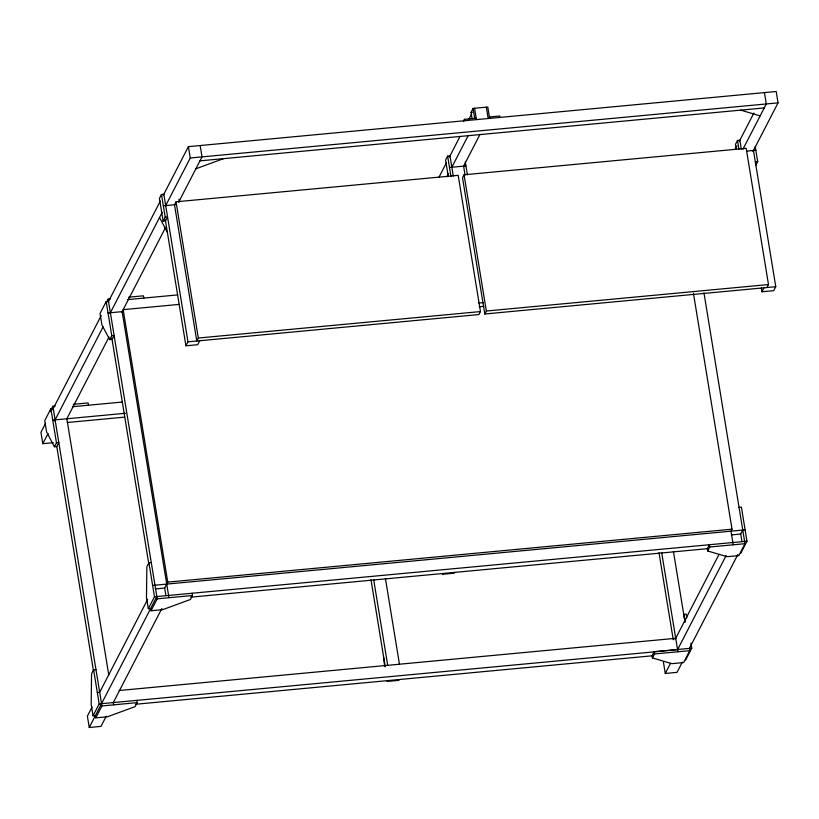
<?xml version="1.0" encoding="UTF-8"?>
<svg xmlns="http://www.w3.org/2000/svg" width="819" height="819" viewBox="0 0 819 819"><rect width="100%" height="100%" fill="white"/><g stroke="black" fill="none" stroke-linecap="round" stroke-linejoin="round"><path stroke-width="1.23" d="M53.235 408.517L50.891 408.742L44.738 420.638L46.601 431.992L54.412 446.764L56.767 446.55L58.814 442.577L56.46 442.803L54.412 446.764M108.538 301.382L106.183 301.607L100.041 313.513L101.894 324.867L109.705 339.629L112.06 339.414L114.107 335.442L111.753 335.667L109.705 339.629M199.734 340.735L197.686 344.707L185.933 345.802L187.981 341.84L163.831 194.257L161.476 194.472L159.429 198.444L163.145 221.15L165.499 220.925L167.547 216.953L165.192 217.178L163.145 221.15M50.072 411.66L52.866 406.244L55.221 406.029M106.49 302.365L108.159 299.119L110.514 298.894M45.629 423.259L40.95 432.33L42.803 443.683L53.389 442.69M52.651 409.654L101.218 315.561M108.241 301.955L160.319 201.054M163.247 195.383L188.401 146.642L776.197 91.503L778.05 102.856L752.886 151.607M42.803 443.683L48.075 433.476M54.515 421.007L103.081 326.914M110.094 313.308L162.172 212.408M165.684 205.61L190.264 157.985L188.401 146.642M176.044 201.802L174.508 204.781L196.795 341.011L198.331 338.032L176.044 201.802L458.179 175.338L480.466 311.568L478.931 314.547L187.981 341.84M108.978 337.141L66.851 418.765L108.753 674.836M121.857 312.203L165.735 227.18M178.614 202.232L202.017 156.89L200.164 145.536M95.966 669.625L93.612 669.84L91.564 673.812L91.185 704.453L93.049 715.806L95.393 715.581L95.762 717.854L107.524 716.758L135.125 706.613L137.183 702.641L136.804 700.378M151.259 562.499L148.904 562.714L146.857 566.687L146.478 597.327L148.331 608.681L150.686 608.456L151.054 610.728L162.817 609.623L190.417 599.488L192.465 595.515L192.096 593.243M92.076 707.073L87.387 716.144L89.251 727.497L101.003 726.392L106.265 716.185M147.655 599.375L99.683 692.331L97.328 692.546M93.049 715.806L99.191 703.9L93.612 669.84M148.331 608.681L154.484 596.775L148.904 562.714M89.251 727.497L156.828 596.549M95.762 717.854L101.914 705.947L52.866 406.244M151.054 610.728L157.207 598.822L108.159 299.119M165.919 595.638L164.68 588.062L167.752 582.114L123.167 309.654L179.218 304.392M161.855 608.486L113.288 702.589L113.667 704.852M463.411 121.294L464.434 119.308L476.187 118.202M453.286 176.065L449.989 155.886L447.635 156.101L445.587 160.074L448.269 176.474M472.061 118.581L471.048 112.377L473.095 108.405L487.786 107.033L489.649 118.386M438.871 177.426L446.478 162.684M449.406 157.023L459.93 136.609M468.714 119.605L471.642 113.943M446.867 176.873L448.628 173.474M451.842 167.24L468.233 135.493M479.985 134.388L463.605 166.134L465.049 174.969M766.953 287.53L768.488 284.551L746.191 148.321L464.056 174.785L462.52 177.764L484.807 313.994L775.767 286.701L753.47 150.471M484.807 313.994L486.343 311.015L464.056 174.785M383.783 657.933L384.613 666.297M387.5 680.64L387.09 681.439L398.853 680.333L399.262 679.535M442.803 573.505L442.393 574.303L454.146 573.198L454.555 572.409M741.308 149.048L739.864 140.223L737.509 140.438L735.462 144.41L736.291 149.457M735.175 149.293L736.936 145.895M739.281 141.359L753.9 113.012M742.884 149.304L766.297 103.962L764.434 92.608M755.63 165.571L757.688 161.609L755.21 146.468M775.767 286.701L773.72 290.673L761.957 291.779L764.014 287.807M690.929 643.13L691.758 648.177L654.135 651.699L652.088 655.671L652.467 657.944L671.877 663.666L683.63 662.571L689.782 650.665L689.403 648.392M652.467 657.944L654.514 653.971L654.135 651.699M707.677 550.972L709.725 547L709.356 544.727L707.299 548.699L707.677 550.972L727.088 556.695L738.851 555.599L744.993 543.693L703.961 292.926M675.122 639.434L719.01 554.412M693.437 293.304L732.032 529.187L731.009 531.173L733.23 544.799M682.299 662.161L677.037 672.358L665.284 673.464L670.546 663.267M99.191 703.9L677.569 649.662L726.136 555.558M741.953 541.605L740.714 534.039L742.761 530.067M689.322 648.556L737.888 554.463M685.616 660.073L691.758 648.177M740.826 553.101L746.969 541.205L741.4 507.145L739.045 507.36M195.874 168.796L223.485 158.651M471.048 112.377L472.512 112.234M489.414 116.963L499.703 116.001L499.928 117.414M190.264 157.985L778.05 102.856M199.969 160.852L764.25 107.924M449.498 167.455L465.95 165.919M163.339 205.825L175.092 204.719M746.416 151.136L755.824 150.256M755.333 161.824L757.688 161.609M128.583 297.205L143.427 295.802L143.796 298.075M127.713 299.59L177.61 294.912M108.036 312.96L122.144 311.64L168.96 597.727M478.839 303.03L483.538 302.59M479.146 306.777L483.845 306.337M198.331 338.032L480.466 311.568M486.343 311.015L768.488 284.551M73.28 404.33L88.135 402.938L88.503 405.21M72.42 406.715L122.318 402.037M52.744 420.096L125.44 413.278M67.353 422.502L124.672 417.117M167.752 582.114L732.032 529.187M152.621 585.421L745.116 529.852M155.272 588.953L164.68 588.062M731.306 534.92L740.714 534.039M154.484 596.775L746.969 541.205M157.207 598.822L192.465 595.515M709.725 547L744.993 543.693M190.745 597.153L707.882 548.638M119.072 690.519L675.706 638.308M654.514 653.971L689.782 650.665M101.914 705.947L137.183 702.641M135.442 704.279L652.589 655.773M740.734 110.135L760.155 115.868M159.541 217.506L167.352 232.279M737.509 140.438L738.953 149.273M761.342 287.991L761.957 291.779M686.803 617.895L686.189 614.117L683.834 614.332L685.073 621.908M673.433 551.422L684.991 622.061M677.651 649.498L678.019 651.77M661.67 552.528L677.569 649.662M659.008 552.712L673.249 639.752M663.421 662.11L665.284 673.464M486.322 107.166L488.175 118.52M474.559 108.272L476.423 119.625M473.095 108.405L474.723 118.345M464.434 119.308L464.67 120.721M465.335 162.131L467.393 174.744M447.635 156.101L450.941 176.29M385.411 578.439L399.447 664.219M373.659 579.545L387.694 665.325M370.987 579.729L385.237 666.768M178.972 199.232L179.381 201.761M161.476 194.472L165.192 217.178M165.295 219.666L185.933 345.802M106.183 301.607L111.753 335.667M111.855 338.155L148.802 563.943M50.891 408.742L56.46 442.803M56.767 446.55L93.499 671.078"/></g></svg>
